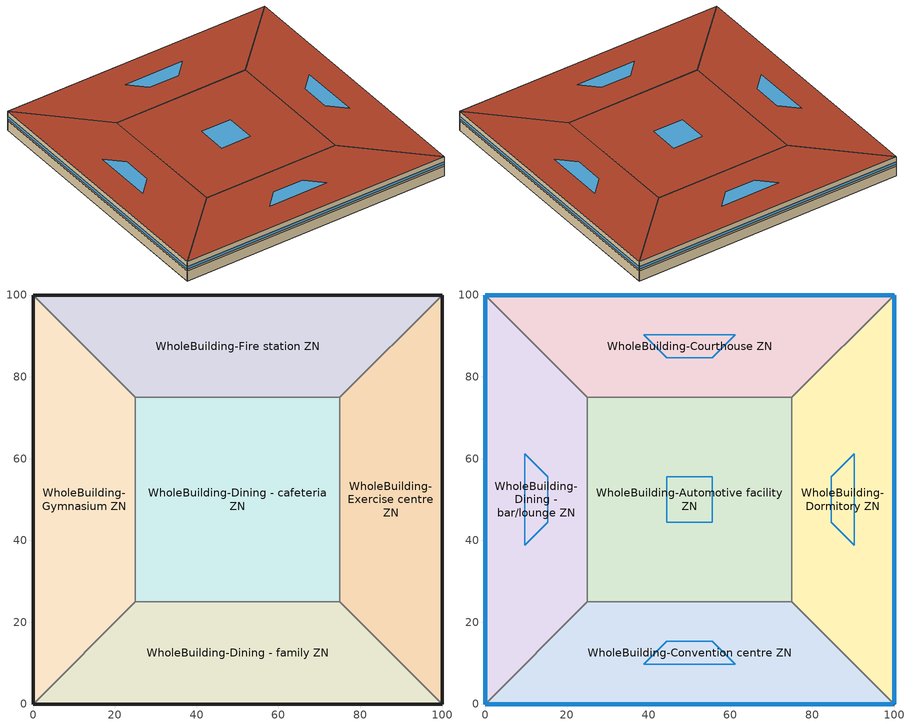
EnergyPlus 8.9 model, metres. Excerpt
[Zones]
WholeBuilding-Dining - cafeteria ZN
 floor ground (BTAP-Grnd-Floor-Mass:U-0.757): 25,25 25,75 75,75 75,25 z0
 wall to WholeBuilding-Gymnasium ZN (BTAP-Int-Wall): 25,75 25,25 z0:3.8
 wall to WholeBuilding-Fire station ZN (BTAP-Int-Wall): 75,75 25,75 z0:3.8
 wall to WholeBuilding-Exercise centre ZN (BTAP-Int-Wall): 75,25 75,75 z0:3.8
 wall to WholeBuilding-Dining - family ZN (BTAP-Int-Wall): 25,25 75,25 z0:3.8
WholeBuilding-Dining - family ZN
 floor ground (BTAP-Grnd-Floor-Mass:U-0.757): 100,0 0,0 25,25 75,25 z0
 wall ground (BTAP-Grnd-Wall-Mass:U-0.284): 0,0 100,0 z0:3.8
 wall to WholeBuilding-Gymnasium ZN (BTAP-Int-Wall): 25,25 0,0 z0:3.8
 wall to WholeBuilding-Exercise centre ZN (BTAP-Int-Wall): 100,0 75,25 z0:3.8
WholeBuilding-Exercise centre ZN
 floor ground (BTAP-Grnd-Floor-Mass:U-0.757): 100,100 100,0 75,25 75,75 z0
 wall ground (BTAP-Grnd-Wall-Mass:U-0.284): 100,0 100,100 z0:3.8
 wall to WholeBuilding-Fire station ZN (BTAP-Int-Wall): 100,100 75,75 z0:3.8
WholeBuilding-Fire station ZN
 floor ground (BTAP-Grnd-Floor-Mass:U-0.757): 0,100 100,100 75,75 25,75 z0
 wall to WholeBuilding-Gymnasium ZN (BTAP-Int-Wall): 0,100 25,75 z0:3.8
 wall ground (BTAP-Grnd-Wall-Mass:U-0.284): 100,100 0,100 z0:3.8
WholeBuilding-Gymnasium ZN
 floor ground (BTAP-Grnd-Floor-Mass:U-0.757): 0,0 0,100 25,75 25,25 z0
 wall ground (BTAP-Grnd-Wall-Mass:U-0.284): 0,100 0,0 z0:3.8
WholeBuilding-Automotive facility ZN
 floor to WholeBuilding-Dining - cafeteria ZN (BTAP-Int-Floor): 25,25 25,75 75,75 75,25 z3.8
 wall to WholeBuilding-Dining - bar/lounge ZN (BTAP-Int-Wall): 25,75 25,25 z3.8:7.6
 wall to WholeBuilding-Courthouse ZN (BTAP-Int-Wall): 75,75 25,75 z3.8:7.6
 wall to WholeBuilding-Dormitory ZN (BTAP-Int-Wall): 75,25 75,75 z3.8:7.6
 wall to WholeBuilding-Convention centre ZN (BTAP-Int-Wall): 25,25 75,25 z3.8:7.6
 roof outside (BTAP-Ext-Roof-Metal:U-0.162): 75,25 75,75 25,75 25,25 z7.6
 skylight (BTAP-Ext-Skylights:U=0.220 SHGC=0.600): 55.59,44.41 55.59,55.59 44.41,55.59 44.41,44.41 z7.6
WholeBuilding-Convention centre ZN
 floor to WholeBuilding-Dining - family ZN (BTAP-Int-Floor): 100,0 0,0 25,25 75,25 z3.8
 wall outside (BTAP-Ext-Wall-Mass:U-0.21): 0,0 100,0 z3.8:7.6
 wall to WholeBuilding-Dining - bar/lounge ZN (BTAP-Int-Wall): 25,25 0,0 z3.8:7.6
 wall to WholeBuilding-Dormitory ZN (BTAP-Int-Wall): 100,0 75,25 z3.8:7.6
 window (BTAP-Ext-FixedWindow:U=0.220 SHGC=0.600): 0.03,0 99.97,0 z4.56:5.51
 roof outside (BTAP-Ext-Roof-Metal:U-0.162): 75,25 25,25 0,0 100,0 z7.6
 skylight (BTAP-Ext-Skylights:U=0.220 SHGC=0.600): 55.59,15.3 44.41,15.3 38.82,9.7 61.18,9.7 z7.6
WholeBuilding-Courthouse ZN
 floor to WholeBuilding-Fire station ZN (BTAP-Int-Floor): 0,100 100,100 75,75 25,75 z3.8
 wall outside (BTAP-Ext-Wall-Mass:U-0.21): 100,100 0,100 z3.8:7.6
 wall to WholeBuilding-Dormitory ZN (BTAP-Int-Wall): 75,75 100,100 z3.8:7.6
 wall to WholeBuilding-Dining - bar/lounge ZN (BTAP-Int-Wall): 0,100 25,75 z3.8:7.6
 window (BTAP-Ext-FixedWindow:U=0.220 SHGC=0.600): 99.97,100 0.03,100 z4.56:5.51
 roof outside (BTAP-Ext-Roof-Metal:U-0.162): 25,75 75,75 100,100 0,100 z7.6
 skylight (BTAP-Ext-Skylights:U=0.220 SHGC=0.600): 44.41,84.7 55.59,84.7 61.18,90.3 38.82,90.3 z7.6
WholeBuilding-Dining - bar/lounge ZN
 floor to WholeBuilding-Gymnasium ZN (BTAP-Int-Floor): 0,0 0,100 25,75 25,25 z3.8
 wall outside (BTAP-Ext-Wall-Mass:U-0.21): 0,100 0,0 z3.8:7.6
 window (BTAP-Ext-FixedWindow:U=0.220 SHGC=0.600): 0,99.97 0,0.03 z4.56:5.51
 roof outside (BTAP-Ext-Roof-Metal:U-0.162): 25,25 25,75 0,100 0,0 z7.6
 skylight (BTAP-Ext-Skylights:U=0.220 SHGC=0.600): 15.3,44.41 15.3,55.59 9.7,61.18 9.7,38.82 z7.6
WholeBuilding-Dormitory ZN
 floor to WholeBuilding-Exercise centre ZN (BTAP-Int-Floor): 100,100 100,0 75,25 75,75 z3.8
 wall outside (BTAP-Ext-Wall-Mass:U-0.21): 100,0 100,100 z3.8:7.6
 window (BTAP-Ext-FixedWindow:U=0.220 SHGC=0.600): 100,0.03 100,99.97 z4.56:5.51
 roof outside (BTAP-Ext-Roof-Metal:U-0.162): 75,75 75,25 100,0 100,100 z7.6
 skylight (BTAP-Ext-Skylights:U=0.220 SHGC=0.600): 84.7,55.59 84.7,44.41 90.3,38.82 90.3,61.18 z7.6
[Building]
Building 1
[Site:Location]
Fort McMurray AP_AB_CAN: Latitude {deg}=56.653; Longitude {deg}=-111.223; Time Zone {hr}=-7; Elevation {m}=369.1
[Site:GroundTemperature:BuildingSurface]
19.527, 19.502, 19.536, 19.598, 20.002, 21.64, 22.225, 22.375, 21.449, 20.121, 19.802, 19.633
[Site:WaterMainsTemperature]
Calculation Method=Correlation; Annual Average Outdoor Air Temperature {C}=1.875; Maximum Difference In Monthly Average Outdoor Air Temperatures {deltaC}=34.4
[SizingPeriod:DesignDay] Day of Month=21; Dry-Bulb Temperature Range Modifier Type=DefaultMultipliers; Humidity Condition Type=Wetbulb; Barometric Pressure {Pa}=96969; Rain Indicator=No; Snow Indicator=No; Daylight Saving Time Indicator=No
Name | Month | Day Type | Maximum Dry-Bulb Temperature {C} | Daily Dry-Bulb Temperature Range {deltaC} | Wetbulb or DewPoint at Maximum Dry-Bulb {C} | Wind Speed {m/s} | Wind Direction {deg} | Solar Model Indicator | ASHRAE Clear Sky Optical Depth for Beam Irradiance (taub) | ASHRAE Clear Sky Optical Depth for Diffuse Irradiance (taud) | Sky Clearness
Fort McMurray AP Ann Clg .4% Condns DB=>MWB | 7 | SummerDesignDay | 28.9 | 12.4 | 17.8 | 3.7 | 250 | ASHRAETau | 0.377 | 2.403
Fort McMurray AP Ann Htg 99.6% Condns DB | 1 | WinterDesignDay | -36.2 | 0 | -36.2 | 1 | 90 | ASHRAEClearSky |  |  | 0
[Material] Thermal Absorptance=0.9
Name | Roughness | Thickness {m} | Conductivity {W/m-K} | Density {kg/m3} | Specific Heat {J/kg-K} | Solar Absorptance | Visible Absorptance
1/2IN Gypsum 1 | Smooth | 0.0127 | 0.16 | 784.9 | 830 | 0.4 | 0.4
100mm Normalweight concrete floor 1 | MediumSmooth | 0.1016 | 2.31 | 2322 | 832 | 0.7 | 0.7
1IN Stucco 1 | Smooth | 0.0253 | 0.6918 | 1858 | 837 | 0.7 | 0.92
6 in. Normalweight Concrete Floor 1; 6 in. Normalweight Concrete Floor 2 | MediumRough | 0.1524 | 2.31 | 2322 | 832 | 0.7 | 0.7
8IN CONCRETE HW RefBldg 1 | Rough | 0.2032 | 1.311 | 2240 | 836.8 | 0.7 | 0.7
G01 13mm gypsum board 1 | Smooth | 0.0127 | 0.16 | 800 | 1090 | 0.7 | 0.5
Metal Roof Surface 1 | Smooth | 0.0008 | 45.28 | 7824 | 500 | 0.7 | 0.7
[Material:NoMass] Roughness=Smooth; Thermal Absorptance=0.9; Solar Absorptance=0.7
Name | Thermal Resistance {m2-K/W} | Visible Absorptance
Typical Carpet Pad | 0.21648 | 0.8
Typical Carpet Pad 2 | 1.25503 | 0.8
Typical Carpet Pad 3 | 3.45515 | 0.8
Typical Insulation 2 | 4.49096 | 0.7
Typical Insulation 3 | 6.17282 | 0.7
[WindowMaterial:SimpleGlazingSystem]
SimpleGlazing:U=0.220 SHGC=0.600: U-Factor {W/m2-K}=2.2; Solar Heat Gain Coefficient=0.6; Visible Transmittance=0.21
[Construction]
BTAP-Ext-FixedWindow:U=0.220 SHGC=0.600; BTAP-Ext-Skylights:U=0.220 SHGC=0.600: SimpleGlazing:U=0.220 SHGC=0.600
BTAP-Ext-Roof-Metal:U-0.162: Metal Roof Surface 1, Typical Insulation 3
BTAP-Ext-Wall-Mass:U-0.21: 1IN Stucco 1, 8IN CONCRETE HW RefBldg 1, Typical Insulation 2, 1/2IN Gypsum 1
BTAP-Grnd-Floor-Mass:U-0.757: 6 in. Normalweight Concrete Floor 1, Typical Carpet Pad 2
BTAP-Grnd-Wall-Mass:U-0.284: 6 in. Normalweight Concrete Floor 2, Typical Carpet Pad 3
BTAP-Int-Floor: 100mm Normalweight concrete floor 1, Typical Carpet Pad
BTAP-Int-Wall: G01 13mm gypsum board 1, G01 13mm gypsum board 1
[Zone]
WholeBuilding-Automotive facility ZN; WholeBuilding-Convention centre ZN; WholeBuilding-Courthouse ZN; WholeBuilding-Dining - bar/lounge ZN; WholeBuilding-Dining - cafeteria ZN; WholeBuilding-Dining - family ZN; WholeBuilding-Dormitory ZN; WholeBuilding-Exercise centre ZN; WholeBuilding-Fire station ZN; WholeBuilding-Gymnasium ZN
[ZoneInfiltration:DesignFlowRate] Schedule=Always On Discrete; Design Flow Rate Calculation Method=Flow/ExteriorArea; Flow per Exterior Surface Area {m3/s-m2}=0.00025; Constant Term Coefficient=0; Temperature Term Coefficient=0; Velocity Term Coefficient=0.224; Velocity Squared Term Coefficient=0
Name | Zone or ZoneList
WholeBuilding-Automotive facility Infiltration | WholeBuilding-Automotive facility ZN
WholeBuilding-Convention centre Infiltration | WholeBuilding-Convention centre ZN
WholeBuilding-Courthouse Infiltration | WholeBuilding-Courthouse ZN
WholeBuilding-Dining - bar/lounge Infiltration | WholeBuilding-Dining - bar/lounge ZN
WholeBuilding-Dormitory Infiltration | WholeBuilding-Dormitory ZN
[ZoneControl:Thermostat] Control Object Type 1=ThermostatSetpoint:DualSetpoint
Name | Zone or ZoneList | Control Type Schedule | Control Name 1
WholeBuilding-Automotive facility ZN Thermostat | WholeBuilding-Automotive facility ZN | WholeBuilding-Automotive facility ZN Thermostat Schedule | Automotive facility WholeBuilding Thermostat 2
WholeBuilding-Convention centre ZN Thermostat | WholeBuilding-Convention centre ZN | WholeBuilding-Convention centre ZN Thermostat Schedule | Convention centre WholeBuilding Thermostat 2
WholeBuilding-Courthouse ZN Thermostat | WholeBuilding-Courthouse ZN | WholeBuilding-Courthouse ZN Thermostat Schedule | Courthouse WholeBuilding Thermostat 2
WholeBuilding-Dining - bar/lounge ZN Thermostat | WholeBuilding-Dining - bar/lounge ZN | WholeBuilding-Dining - bar/lounge ZN Thermostat Schedule | Dining - bar/lounge WholeBuilding Thermostat 2
WholeBuilding-Dining - cafeteria ZN Thermostat | WholeBuilding-Dining - cafeteria ZN | WholeBuilding-Dining - cafeteria ZN Thermostat Schedule | Dining - cafeteria WholeBuilding Thermostat 2
WholeBuilding-Dining - family ZN Thermostat | WholeBuilding-Dining - family ZN | WholeBuilding-Dining - family ZN Thermostat Schedule | Dining - family WholeBuilding Thermostat 2
WholeBuilding-Dormitory ZN Thermostat | WholeBuilding-Dormitory ZN | WholeBuilding-Dormitory ZN Thermostat Schedule | Dormitory WholeBuilding Thermostat 2
WholeBuilding-Exercise centre ZN Thermostat | WholeBuilding-Exercise centre ZN | WholeBuilding-Exercise centre ZN Thermostat Schedule | Exercise centre WholeBuilding Thermostat 2
WholeBuilding-Fire station ZN Thermostat | WholeBuilding-Fire station ZN | WholeBuilding-Fire station ZN Thermostat Schedule | Fire station WholeBuilding Thermostat 2
WholeBuilding-Gymnasium ZN Thermostat | WholeBuilding-Gymnasium ZN | WholeBuilding-Gymnasium ZN Thermostat Schedule | Gymnasium WholeBuilding Thermostat 2
[ThermostatSetpoint:DualSetpoint]
Name | Heating Setpoint Temperature Schedule | Cooling Setpoint Temperature Schedule
Automotive facility WholeBuilding Thermostat 2 | NECB-E-Thermostat Setpoint-Heating | NECB-E-Thermostat Setpoint-Cooling
Convention centre WholeBuilding Thermostat 2 | NECB-C-Thermostat Setpoint-Heating | NECB-C-Thermostat Setpoint-Cooling
Courthouse WholeBuilding Thermostat 2 | NECB-A-Thermostat Setpoint-Heating | NECB-A-Thermostat Setpoint-Cooling
Dining - bar/lounge WholeBuilding Thermostat 2; Dining - cafeteria WholeBuilding Thermostat 2; Dining - family WholeBuilding Thermostat 2; Exercise centre WholeBuilding Thermostat 2; Gymnasium WholeBuilding Thermostat 2 | NECB-B-Thermostat Setpoint-Heating | NECB-B-Thermostat Setpoint-Cooling
Dormitory WholeBuilding Thermostat 2 | NECB-G-Thermostat Setpoint-Heating | NECB-G-Thermostat Setpoint-Cooling
Fire station WholeBuilding Thermostat 2 | NECB-F-Thermostat Setpoint-Heating | NECB-F-Thermostat Setpoint-Cooling
[ZoneHVAC:IdealLoadsAirSystem]
Name | Design Specification Outdoor Air Object
Zone HVAC Ideal Loads Air System 1 | Automotive facility WholeBuilding Ventilation
Zone HVAC Ideal Loads Air System 2 | Convention centre WholeBuilding Ventilation
Zone HVAC Ideal Loads Air System 3 | Courthouse WholeBuilding Ventilation
Zone HVAC Ideal Loads Air System 4 | Dining - bar/lounge WholeBuilding Ventilation
Zone HVAC Ideal Loads Air System 5 | Dining - cafeteria WholeBuilding Ventilation
Zone HVAC Ideal Loads Air System 6 | Dining - family WholeBuilding Ventilation
Zone HVAC Ideal Loads Air System 7 | Dormitory WholeBuilding Ventilation
Zone HVAC Ideal Loads Air System 8 | Exercise centre WholeBuilding Ventilation
Zone HVAC Ideal Loads Air System 9 | Fire station WholeBuilding Ventilation
Zone HVAC Ideal Loads Air System 10 | Gymnasium WholeBuilding Ventilation
[DesignSpecification:OutdoorAir] Outdoor Air Method=Sum; Outdoor Air Flow per Person {m3/s-person}=0; Outdoor Air Flow per Zone {m3/s}=0; Outdoor Air Flow Air Changes per Hour {1/hr}=0
Name | Outdoor Air Flow per Zone Floor Area {m3/s-m2}
Automotive facility WholeBuilding Ventilation | 0.00114808
Convention centre WholeBuilding Ventilation | 0.00074676
Courthouse WholeBuilding Ventilation | 0.00046228
Dining - bar/lounge WholeBuilding Ventilation; Dining - cafeteria WholeBuilding Ventilation; Dining - family WholeBuilding Ventilation | 0.00127
Dormitory WholeBuilding Ventilation | 0.000381
Exercise centre WholeBuilding Ventilation; Gymnasium WholeBuilding Ventilation | 0.00124968
Fire station WholeBuilding Ventilation | 0.00075184
[Zone equipment]
WholeBuilding-Automotive facility ZN: Zone HVAC Ideal Loads Air System 1
WholeBuilding-Convention centre ZN: Zone HVAC Ideal Loads Air System 2
WholeBuilding-Courthouse ZN: Zone HVAC Ideal Loads Air System 3
WholeBuilding-Dining - bar/lounge ZN: Zone HVAC Ideal Loads Air System 4
WholeBuilding-Dining - cafeteria ZN: Zone HVAC Ideal Loads Air System 5
WholeBuilding-Dining - family ZN: Zone HVAC Ideal Loads Air System 6
WholeBuilding-Dormitory ZN: Zone HVAC Ideal Loads Air System 7
WholeBuilding-Exercise centre ZN: Zone HVAC Ideal Loads Air System 8
WholeBuilding-Fire station ZN: Zone HVAC Ideal Loads Air System 9
WholeBuilding-Gymnasium ZN: Zone HVAC Ideal Loads Air System 10
[Sizing:Zone] Zone Cooling Design Supply Air Temperature Input Method=SupplyAirTemperature; Zone Cooling Design Supply Air Temperature {C}=14; Zone Cooling Design Supply Air Temperature Difference {deltaC}=11.11; Zone Heating Design Supply Air Temperature Input Method=SupplyAirTemperature; Zone Heating Design Supply Air Temperature {C}=40; Zone Heating Design Supply Air Temperature Difference {deltaC}=11.11; Zone Cooling Design Supply Air Humidity Ratio {kgWater/kgDryAir}=0.0085; Zone Heating Design Supply Air Humidity Ratio {kgWater/kgDryAir}=0.008; Cooling Design Air Flow Method=DesignDay; Cooling Design Air Flow Rate {m3/s}=0; Cooling Minimum Air Flow per Zone Floor Area {m3/s-m2}=0.000762; Cooling Minimum Air Flow {m3/s}=0; Cooling Minimum Air Flow Fraction=0; Heating Design Air Flow Method=DesignDay; Heating Design Air Flow Rate {m3/s}=0; Heating Maximum Air Flow per Zone Floor Area {m3/s-m2}=0.002032; Heating Maximum Air Flow {m3/s}=0.141576; Heating Maximum Air Flow Fraction=0.3; Account for Dedicated Outdoor Air System=No
Name | Design Specification Outdoor Air Object | Design Specification Zone Air Distribution Object
WholeBuilding-Automotive facility ZN | Automotive facility WholeBuilding Ventilation | WholeBuilding-Automotive facility ZN Design Spec Zone Air Dist
WholeBuilding-Convention centre ZN | Convention centre WholeBuilding Ventilation | WholeBuilding-Convention centre ZN Design Spec Zone Air Dist
WholeBuilding-Courthouse ZN | Courthouse WholeBuilding Ventilation | WholeBuilding-Courthouse ZN Design Spec Zone Air Dist
WholeBuilding-Dining - bar/lounge ZN | Dining - bar/lounge WholeBuilding Ventilation | WholeBuilding-Dining - bar/lounge ZN Design Spec Zone Air Dist
WholeBuilding-Dining - cafeteria ZN | Dining - cafeteria WholeBuilding Ventilation | WholeBuilding-Dining - cafeteria ZN Design Spec Zone Air Dist
WholeBuilding-Dining - family ZN | Dining - family WholeBuilding Ventilation | WholeBuilding-Dining - family ZN Design Spec Zone Air Dist
WholeBuilding-Dormitory ZN | Dormitory WholeBuilding Ventilation | WholeBuilding-Dormitory ZN Design Spec Zone Air Dist
WholeBuilding-Exercise centre ZN | Exercise centre WholeBuilding Ventilation | WholeBuilding-Exercise centre ZN Design Spec Zone Air Dist
WholeBuilding-Fire station ZN | Fire station WholeBuilding Ventilation | WholeBuilding-Fire station ZN Design Spec Zone Air Dist
WholeBuilding-Gymnasium ZN | Gymnasium WholeBuilding Ventilation | WholeBuilding-Gymnasium ZN Design Spec Zone Air Dist
[DesignSpecification:ZoneAirDistribution] Zone Air Distribution Effectiveness in Cooling Mode=1; Zone Air Distribution Effectiveness in Heating Mode=1
WholeBuilding-Automotive facility ZN Design Spec Zone Air Dist; WholeBuilding-Convention centre ZN Design Spec Zone Air Dist; WholeBuilding-Courthouse ZN Design Spec Zone Air Dist; WholeBuilding-Dining - bar/lounge ZN Design Spec Zone Air Dist; WholeBuilding-Dining - cafeteria ZN Design Spec Zone Air Dist; WholeBuilding-Dining - family ZN Design Spec Zone Air Dist; WholeBuilding-Dormitory ZN Design Spec Zone Air Dist; WholeBuilding-Exercise centre ZN Design Spec Zone Air Dist; WholeBuilding-Fire station ZN Design Spec Zone Air Dist; WholeBuilding-Gymnasium ZN Design Spec Zone Air Dist
[Schedule:Compact]
WholeBuilding-Automotive facility ZN Thermostat Schedule; WholeBuilding-Convention centre ZN Thermostat Schedule; WholeBuilding-Courthouse ZN Thermostat Schedule; WholeBuilding-Dining - bar/lounge ZN Thermostat Schedule; WholeBuilding-Dining - cafeteria ZN Thermostat Schedule; WholeBuilding-Dining - family ZN Thermostat Schedule; WholeBuilding-Dormitory ZN Thermostat Schedule; WholeBuilding-Exercise centre ZN Thermostat Schedule; WholeBuilding-Fire station ZN Thermostat Schedule; WholeBuilding-Gymnasium ZN Thermostat Schedule: Through: 12/31, For: AllDays, Until: 24:00, 4
[Schedule:Day:Interval]
NECB-E-Thermostat Setpoint-Heating Sun|Hol Day; NECB-A-Thermostat Setpoint-Heating Sun|Hol Day; NECB-A-Thermostat Setpoint-Heating Sat Day: No, 24:00, 18
NECB-E-Thermostat Setpoint-Heating Default|Wkdy Day; NECB-E-Thermostat Setpoint-Heating Default: No, 07:00, 18, 08:00, 20, 19:00, 22, 24:00, 18
NECB-E-Thermostat Setpoint-Heating Sat Day: No, 08:00, 18, 09:00, 20, 17:00, 22, 24:00, 18
NECB-E-Thermostat Setpoint-Cooling Sun|Hol Day; NECB-A-Thermostat Setpoint-Cooling Sun|Hol Day; NECB-A-Thermostat Setpoint-Cooling Sat Day: No, 24:00, 35
NECB-E-Thermostat Setpoint-Cooling Default|Wkdy Day; NECB-E-Thermostat Setpoint-Cooling Default: No, 07:00, 35, 19:00, 24, 24:00, 35
NECB-E-Thermostat Setpoint-Cooling Sat Day: No, 08:00, 35, 17:00, 24, 24:00, 35
NECB-C-Thermostat Setpoint-Heating Sun|Hol Day: No, 09:00, 18, 10:00, 20, 19:00, 22, 24:00, 18
NECB-C-Thermostat Setpoint-Heating Default|Wkdy Day; NECB-C-Thermostat Setpoint-Heating Sat Day; NECB-C-Thermostat Setpoint-Heating Default: No, 07:00, 18, 08:00, 20, 21:00, 22, 24:00, 18
NECB-C-Thermostat Setpoint-Cooling Sun|Hol Day: No, 09:00, 35, 19:00, 24, 24:00, 35
NECB-C-Thermostat Setpoint-Cooling Default|Wkdy Day; NECB-C-Thermostat Setpoint-Cooling Sat Day; NECB-C-Thermostat Setpoint-Cooling Default: No, 07:00, 35, 21:00, 24, 24:00, 35
NECB-A-Thermostat Setpoint-Heating Default|Wkdy Day; NECB-A-Thermostat Setpoint-Heating Default: No, 06:00, 18, 07:00, 20, 21:00, 22, 24:00, 18
NECB-A-Thermostat Setpoint-Cooling Default|Wkdy Day; NECB-A-Thermostat Setpoint-Cooling Default: No, 06:00, 35, 21:00, 24, 24:00, 35
NECB-B-Thermostat Setpoint-Heating Sun|Hol Day: No, 01:00, 18, 02:00, 22, 09:00, 18, 10:00, 20, 23:00, 22, 24:00, 18
NECB-B-Thermostat Setpoint-Heating Default|Wkdy Day; NECB-B-Thermostat Setpoint-Heating Sat Day; NECB-B-Thermostat Setpoint-Heating Default: No, 02:00, 22, 08:00, 18, 09:00, 20, 24:00, 22
NECB-B-Thermostat Setpoint-Cooling Sun|Hol Day: No, 09:00, 35, 23:00, 24, 24:00, 35
NECB-B-Thermostat Setpoint-Cooling Default|Wkdy Day; NECB-B-Thermostat Setpoint-Cooling Sat Day; NECB-B-Thermostat Setpoint-Cooling Default: No, 01:00, 24, 08:00, 35, 24:00, 24
NECB-G-Thermostat Setpoint-Heating Sun|Hol Day; NECB-G-Thermostat Setpoint-Heating Default|Wkdy Day; NECB-G-Thermostat Setpoint-Heating Sat Day; NECB-G-Thermostat Setpoint-Heating Default; NECB-F-Thermostat Setpoint-Heating Sun|Hol Day; NECB-F-Thermostat Setpoint-Heating Default|Wkdy Day; NECB-F-Thermostat Setpoint-Heating Sat Day; NECB-F-Thermostat Setpoint-Heating Default: No, 01:00, 22, 07:00, 18, 08:00, 20, 24:00, 22
NECB-G-Thermostat Setpoint-Cooling Sun|Hol Day; NECB-G-Thermostat Setpoint-Cooling Default|Wkdy Day; NECB-G-Thermostat Setpoint-Cooling Sat Day; NECB-G-Thermostat Setpoint-Cooling Default; NECB-F-Thermostat Setpoint-Cooling Sun|Hol Day; NECB-F-Thermostat Setpoint-Cooling Default|Wkdy Day; NECB-F-Thermostat Setpoint-Cooling Sat Day; NECB-F-Thermostat Setpoint-Cooling Default: No, 24:00, 24
[Schedule:Week:Daily]
NECB-E-Thermostat Setpoint-Heating Week Rule - Jan1-Dec31: NECB-E-Thermostat Setpoint-Heating Sun|Hol Day, NECB-E-Thermostat Setpoint-Heating Default|Wkdy Day, NECB-E-Thermostat Setpoint-Heating Default|Wkdy Day, NECB-E-Thermostat Setpoint-Heating Default|Wkdy Day, NECB-E-Thermostat Setpoint-Heating Default|Wkdy Day, NECB-E-Thermostat Setpoint-Heating Default|Wkdy Day, NECB-E-Thermostat Setpoint-Heating Sat Day, NECB-E-Thermostat Setpoint-Heating Default, NECB-E-Thermostat Setpoint-Heating Default, NECB-E-Thermostat Setpoint-Heating Default, NECB-E-Thermostat Setpoint-Heating Default, NECB-E-Thermostat Setpoint-Heating Default
NECB-E-Thermostat Setpoint-Cooling Week Rule - Jan1-Dec31: NECB-E-Thermostat Setpoint-Cooling Sun|Hol Day, NECB-E-Thermostat Setpoint-Cooling Default|Wkdy Day, NECB-E-Thermostat Setpoint-Cooling Default|Wkdy Day, NECB-E-Thermostat Setpoint-Cooling Default|Wkdy Day, NECB-E-Thermostat Setpoint-Cooling Default|Wkdy Day, NECB-E-Thermostat Setpoint-Cooling Default|Wkdy Day, NECB-E-Thermostat Setpoint-Cooling Sat Day, NECB-E-Thermostat Setpoint-Cooling Default, NECB-E-Thermostat Setpoint-Cooling Default, NECB-E-Thermostat Setpoint-Cooling Default, NECB-E-Thermostat Setpoint-Cooling Default, NECB-E-Thermostat Setpoint-Cooling Default
NECB-C-Thermostat Setpoint-Heating Week Rule - Jan1-Dec31: NECB-C-Thermostat Setpoint-Heating Sun|Hol Day, NECB-C-Thermostat Setpoint-Heating Default|Wkdy Day, NECB-C-Thermostat Setpoint-Heating Default|Wkdy Day, NECB-C-Thermostat Setpoint-Heating Default|Wkdy Day, NECB-C-Thermostat Setpoint-Heating Default|Wkdy Day, NECB-C-Thermostat Setpoint-Heating Default|Wkdy Day, NECB-C-Thermostat Setpoint-Heating Sat Day, NECB-C-Thermostat Setpoint-Heating Default, NECB-C-Thermostat Setpoint-Heating Default, NECB-C-Thermostat Setpoint-Heating Default, NECB-C-Thermostat Setpoint-Heating Default, NECB-C-Thermostat Setpoint-Heating Default
NECB-C-Thermostat Setpoint-Cooling Week Rule - Jan1-Dec31: NECB-C-Thermostat Setpoint-Cooling Sun|Hol Day, NECB-C-Thermostat Setpoint-Cooling Default|Wkdy Day, NECB-C-Thermostat Setpoint-Cooling Default|Wkdy Day, NECB-C-Thermostat Setpoint-Cooling Default|Wkdy Day, NECB-C-Thermostat Setpoint-Cooling Default|Wkdy Day, NECB-C-Thermostat Setpoint-Cooling Default|Wkdy Day, NECB-C-Thermostat Setpoint-Cooling Sat Day, NECB-C-Thermostat Setpoint-Cooling Default, NECB-C-Thermostat Setpoint-Cooling Default, NECB-C-Thermostat Setpoint-Cooling Default, NECB-C-Thermostat Setpoint-Cooling Default, NECB-C-Thermostat Setpoint-Cooling Default
NECB-A-Thermostat Setpoint-Heating Week Rule - Jan1-Dec31: NECB-A-Thermostat Setpoint-Heating Sun|Hol Day, NECB-A-Thermostat Setpoint-Heating Default|Wkdy Day, NECB-A-Thermostat Setpoint-Heating Default|Wkdy Day, NECB-A-Thermostat Setpoint-Heating Default|Wkdy Day, NECB-A-Thermostat Setpoint-Heating Default|Wkdy Day, NECB-A-Thermostat Setpoint-Heating Default|Wkdy Day, NECB-A-Thermostat Setpoint-Heating Sat Day, NECB-A-Thermostat Setpoint-Heating Default, NECB-A-Thermostat Setpoint-Heating Default, NECB-A-Thermostat Setpoint-Heating Default, NECB-A-Thermostat Setpoint-Heating Default, NECB-A-Thermostat Setpoint-Heating Default
NECB-A-Thermostat Setpoint-Cooling Week Rule - Jan1-Dec31: NECB-A-Thermostat Setpoint-Cooling Sun|Hol Day, NECB-A-Thermostat Setpoint-Cooling Default|Wkdy Day, NECB-A-Thermostat Setpoint-Cooling Default|Wkdy Day, NECB-A-Thermostat Setpoint-Cooling Default|Wkdy Day, NECB-A-Thermostat Setpoint-Cooling Default|Wkdy Day, NECB-A-Thermostat Setpoint-Cooling Default|Wkdy Day, NECB-A-Thermostat Setpoint-Cooling Sat Day, NECB-A-Thermostat Setpoint-Cooling Default, NECB-A-Thermostat Setpoint-Cooling Default, NECB-A-Thermostat Setpoint-Cooling Default, NECB-A-Thermostat Setpoint-Cooling Default, NECB-A-Thermostat Setpoint-Cooling Default
NECB-B-Thermostat Setpoint-Heating Week Rule - Jan1-Dec31: NECB-B-Thermostat Setpoint-Heating Sun|Hol Day, NECB-B-Thermostat Setpoint-Heating Default|Wkdy Day, NECB-B-Thermostat Setpoint-Heating Default|Wkdy Day, NECB-B-Thermostat Setpoint-Heating Default|Wkdy Day, NECB-B-Thermostat Setpoint-Heating Default|Wkdy Day, NECB-B-Thermostat Setpoint-Heating Default|Wkdy Day, NECB-B-Thermostat Setpoint-Heating Sat Day, NECB-B-Thermostat Setpoint-Heating Default, NECB-B-Thermostat Setpoint-Heating Default, NECB-B-Thermostat Setpoint-Heating Default, NECB-B-Thermostat Setpoint-Heating Default, NECB-B-Thermostat Setpoint-Heating Default
NECB-B-Thermostat Setpoint-Cooling Week Rule - Jan1-Dec31: NECB-B-Thermostat Setpoint-Cooling Sun|Hol Day, NECB-B-Thermostat Setpoint-Cooling Default|Wkdy Day, NECB-B-Thermostat Setpoint-Cooling Default|Wkdy Day, NECB-B-Thermostat Setpoint-Cooling Default|Wkdy Day, NECB-B-Thermostat Setpoint-Cooling Default|Wkdy Day, NECB-B-Thermostat Setpoint-Cooling Default|Wkdy Day, NECB-B-Thermostat Setpoint-Cooling Sat Day, NECB-B-Thermostat Setpoint-Cooling Default, NECB-B-Thermostat Setpoint-Cooling Default, NECB-B-Thermostat Setpoint-Cooling Default, NECB-B-Thermostat Setpoint-Cooling Default, NECB-B-Thermostat Setpoint-Cooling Default
NECB-G-Thermostat Setpoint-Heating Week Rule - Jan1-Dec31: NECB-G-Thermostat Setpoint-Heating Sun|Hol Day, NECB-G-Thermostat Setpoint-Heating Default|Wkdy Day, NECB-G-Thermostat Setpoint-Heating Default|Wkdy Day, NECB-G-Thermostat Setpoint-Heating Default|Wkdy Day, NECB-G-Thermostat Setpoint-Heating Default|Wkdy Day, NECB-G-Thermostat Setpoint-Heating Default|Wkdy Day, NECB-G-Thermostat Setpoint-Heating Sat Day, NECB-G-Thermostat Setpoint-Heating Default, NECB-G-Thermostat Setpoint-Heating Default, NECB-G-Thermostat Setpoint-Heating Default, NECB-G-Thermostat Setpoint-Heating Default, NECB-G-Thermostat Setpoint-Heating Default
NECB-G-Thermostat Setpoint-Cooling Week Rule - Jan1-Dec31: NECB-G-Thermostat Setpoint-Cooling Sun|Hol Day, NECB-G-Thermostat Setpoint-Cooling Default|Wkdy Day, NECB-G-Thermostat Setpoint-Cooling Default|Wkdy Day, NECB-G-Thermostat Setpoint-Cooling Default|Wkdy Day, NECB-G-Thermostat Setpoint-Cooling Default|Wkdy Day, NECB-G-Thermostat Setpoint-Cooling Default|Wkdy Day, NECB-G-Thermostat Setpoint-Cooling Sat Day, NECB-G-Thermostat Setpoint-Cooling Default, NECB-G-Thermostat Setpoint-Cooling Default, NECB-G-Thermostat Setpoint-Cooling Default, NECB-G-Thermostat Setpoint-Cooling Default, NECB-G-Thermostat Setpoint-Cooling Default
NECB-F-Thermostat Setpoint-Heating Week Rule - Jan1-Dec31: NECB-F-Thermostat Setpoint-Heating Sun|Hol Day, NECB-F-Thermostat Setpoint-Heating Default|Wkdy Day, NECB-F-Thermostat Setpoint-Heating Default|Wkdy Day, NECB-F-Thermostat Setpoint-Heating Default|Wkdy Day, NECB-F-Thermostat Setpoint-Heating Default|Wkdy Day, NECB-F-Thermostat Setpoint-Heating Default|Wkdy Day, NECB-F-Thermostat Setpoint-Heating Sat Day, NECB-F-Thermostat Setpoint-Heating Default, NECB-F-Thermostat Setpoint-Heating Default, NECB-F-Thermostat Setpoint-Heating Default, NECB-F-Thermostat Setpoint-Heating Default, NECB-F-Thermostat Setpoint-Heating Default
NECB-F-Thermostat Setpoint-Cooling Week Rule - Jan1-Dec31: NECB-F-Thermostat Setpoint-Cooling Sun|Hol Day, NECB-F-Thermostat Setpoint-Cooling Default|Wkdy Day, NECB-F-Thermostat Setpoint-Cooling Default|Wkdy Day, NECB-F-Thermostat Setpoint-Cooling Default|Wkdy Day, NECB-F-Thermostat Setpoint-Cooling Default|Wkdy Day, NECB-F-Thermostat Setpoint-Cooling Default|Wkdy Day, NECB-F-Thermostat Setpoint-Cooling Sat Day, NECB-F-Thermostat Setpoint-Cooling Default, NECB-F-Thermostat Setpoint-Cooling Default, NECB-F-Thermostat Setpoint-Cooling Default, NECB-F-Thermostat Setpoint-Cooling Default, NECB-F-Thermostat Setpoint-Cooling Default
[Schedule:Year]
NECB-E-Thermostat Setpoint-Heating: NECB-E-Thermostat Setpoint-Heating Week Rule - Jan1-Dec31, 1, 1, 12, 31
NECB-E-Thermostat Setpoint-Cooling: NECB-E-Thermostat Setpoint-Cooling Week Rule - Jan1-Dec31, 1, 1, 12, 31
NECB-C-Thermostat Setpoint-Heating: NECB-C-Thermostat Setpoint-Heating Week Rule - Jan1-Dec31, 1, 1, 12, 31
NECB-C-Thermostat Setpoint-Cooling: NECB-C-Thermostat Setpoint-Cooling Week Rule - Jan1-Dec31, 1, 1, 12, 31
NECB-A-Thermostat Setpoint-Heating: NECB-A-Thermostat Setpoint-Heating Week Rule - Jan1-Dec31, 1, 1, 12, 31
NECB-A-Thermostat Setpoint-Cooling: NECB-A-Thermostat Setpoint-Cooling Week Rule - Jan1-Dec31, 1, 1, 12, 31
NECB-B-Thermostat Setpoint-Heating: NECB-B-Thermostat Setpoint-Heating Week Rule - Jan1-Dec31, 1, 1, 12, 31
NECB-B-Thermostat Setpoint-Cooling: NECB-B-Thermostat Setpoint-Cooling Week Rule - Jan1-Dec31, 1, 1, 12, 31
NECB-G-Thermostat Setpoint-Heating: NECB-G-Thermostat Setpoint-Heating Week Rule - Jan1-Dec31, 1, 1, 12, 31
NECB-G-Thermostat Setpoint-Cooling: NECB-G-Thermostat Setpoint-Cooling Week Rule - Jan1-Dec31, 1, 1, 12, 31
NECB-F-Thermostat Setpoint-Heating: NECB-F-Thermostat Setpoint-Heating Week Rule - Jan1-Dec31, 1, 1, 12, 31
NECB-F-Thermostat Setpoint-Cooling: NECB-F-Thermostat Setpoint-Cooling Week Rule - Jan1-Dec31, 1, 1, 12, 31
[Schedule:Constant]
Always On Discrete: Hourly Value=1
